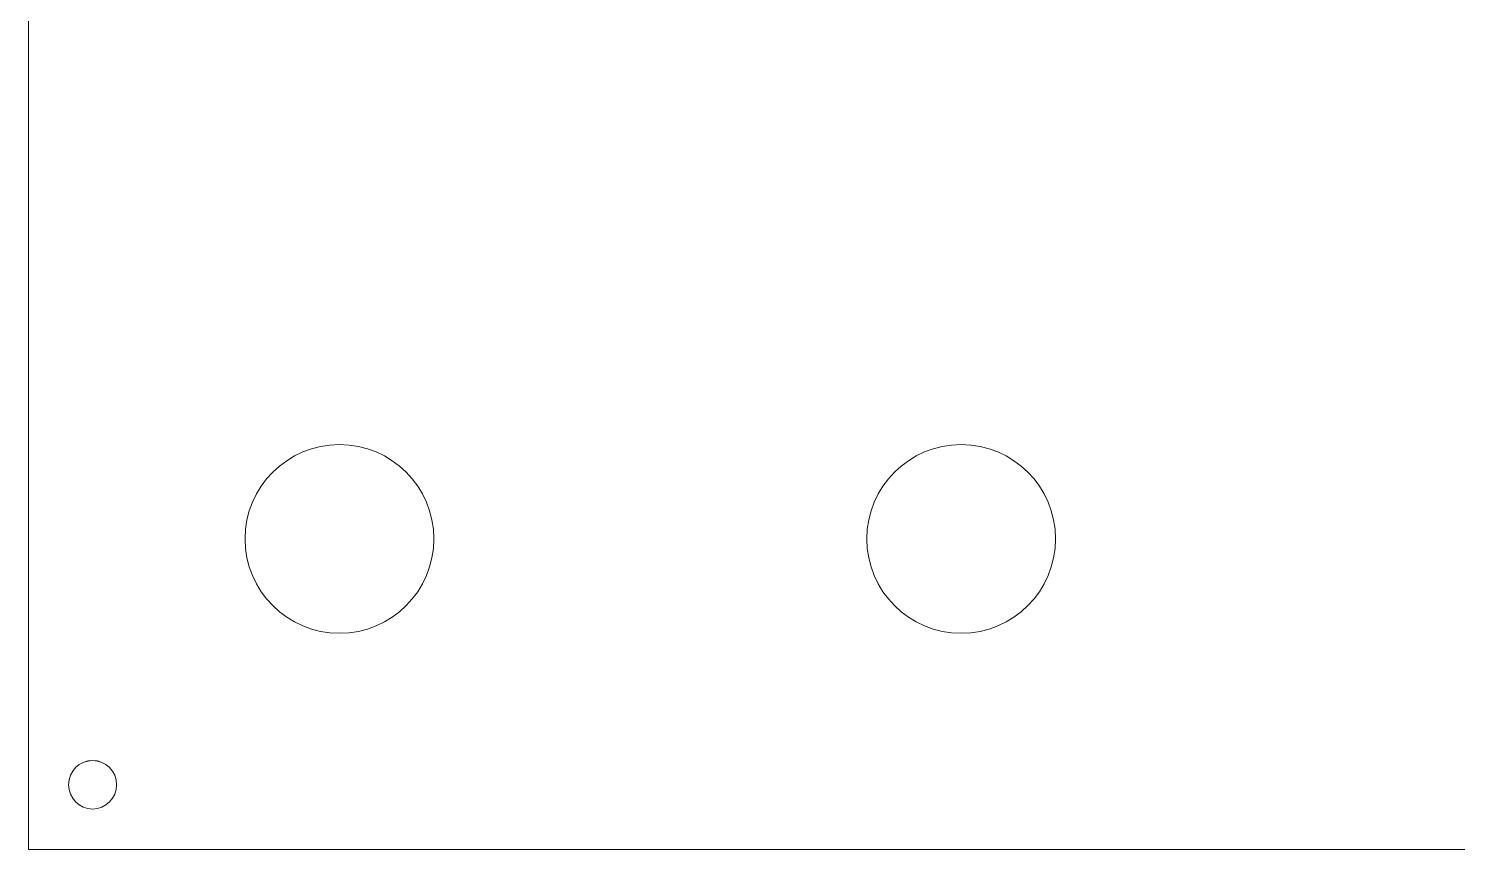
# Model space of a CAD drawing. Header units: centimetres. Extents: x -44.5 to 14.6, y -9.9 to 9.8.
# Drawn here: x -14.58 to -5.65, y -9.77 to -4.64 of the extents above; entities that cross this region are included whole.
import ezdxf

# ---------------------------------------------------------------- set-up
doc = ezdxf.new("R2010")
doc.units = ezdxf.units.CM
doc.header["$MEASUREMENT"] = 0
doc.layers.add('Layer 1', color=7, linetype='Continuous')

msp = doc.modelspace()

# ---------------------------------------------------------------- linework, layer by layer
at = {"layer": 'Layer 1', "color": 250, "lineweight": 20}
for points, knots in [([(-14.58223, -9.76841), (-14.58223, -9.76841), (4.84877, -9.76841), (4.84877, -9.76841), (4.84877, -9.76841), (4.84877, -9.76841), (4.84877, 9.66258), (4.84877, 9.66258), (4.84877, 9.66258), (4.84877, 9.66258), (-14.58223, 9.66258), (-14.58223, 9.66258), (-14.58223, 9.66258), (-14.58223, 9.66258), (-14.58223, -9.76841), (-14.58223, -9.76841), (-14.58223, -9.76841), (-14.58223, -9.76841), (-14.58223, -9.76841), (-14.58223, -9.76841)], [0, 0, 0, 0, 0.1666667, 0.1666667, 0.1666667, 0.1666667, 0.3333333, 0.3333333, 0.3333333, 0.3333333, 0.5, 0.5, 0.5, 0.5, 0.6666667, 0.6666667, 0.6666667, 0.6666667, 1, 1, 1, 1]), ([(-12.63912, -7.23681), (-12.96496, -7.23681), (-13.22911, -7.50096), (-13.22911, -7.82681), (-13.22911, -7.82681), (-13.22912, -8.15266), (-12.96496, -8.41681), (-12.63912, -8.41681), (-12.63912, -8.41681), (-12.31327, -8.41681), (-12.04912, -8.15266), (-12.04912, -7.82681), (-12.04912, -7.82681), (-12.04911, -7.50096), (-12.31327, -7.23681), (-12.63912, -7.23681)], [0, 0, 0, 0, 0.2, 0.2, 0.2, 0.2, 0.4, 0.4, 0.4, 0.4, 0.6, 0.6, 0.6, 0.6, 1, 1, 1, 1]), ([(-12.63912, -7.23681), (-12.96496, -7.23681), (-13.22911, -7.50096), (-13.22911, -7.82681), (-13.22911, -7.82681), (-13.22912, -8.15266), (-12.96496, -8.41681), (-12.63912, -8.41681), (-12.63912, -8.41681), (-12.31327, -8.41681), (-12.04912, -8.15266), (-12.04912, -7.82681), (-12.04912, -7.82681), (-12.04911, -7.50096), (-12.31327, -7.23681), (-12.63912, -7.23681)], [0, 0, 0, 0, 0.2, 0.2, 0.2, 0.2, 0.4, 0.4, 0.4, 0.4, 0.6, 0.6, 0.6, 0.6, 1, 1, 1, 1]), ([(-12.63912, -7.23681), (-12.96496, -7.23681), (-13.22911, -7.50096), (-13.22911, -7.82681), (-13.22911, -7.82681), (-13.22912, -8.15266), (-12.96496, -8.41681), (-12.63912, -8.41681), (-12.63912, -8.41681), (-12.31327, -8.41681), (-12.04912, -8.15266), (-12.04912, -7.82682), (-12.04912, -7.82682), (-12.04911, -7.50097), (-12.31327, -7.23681), (-12.63912, -7.23681)], [0, 0, 0, 0, 0.2, 0.2, 0.2, 0.2, 0.4, 0.4, 0.4, 0.4, 0.6, 0.6, 0.6, 0.6, 1, 1, 1, 1]), ([(-12.63912, -7.23681), (-12.96496, -7.23681), (-13.22911, -7.50097), (-13.22911, -7.82681), (-13.22911, -7.82681), (-13.22912, -8.15266), (-12.96496, -8.41681), (-12.63912, -8.41681), (-12.63912, -8.41681), (-12.31327, -8.41681), (-12.04912, -8.15266), (-12.04912, -7.82682), (-12.04912, -7.82682), (-12.04911, -7.50097), (-12.31327, -7.23681), (-12.63912, -7.23681)], [0, 0, 0, 0, 0.2, 0.2, 0.2, 0.2, 0.4, 0.4, 0.4, 0.4, 0.6, 0.6, 0.6, 0.6, 1, 1, 1, 1]), ([(-12.63912, -7.23682), (-12.96496, -7.23682), (-13.22911, -7.50097), (-13.22911, -7.82681), (-13.22911, -7.82681), (-13.22912, -8.15266), (-12.96496, -8.41681), (-12.63912, -8.41682), (-12.63912, -8.41682), (-12.31327, -8.41682), (-12.04912, -8.15267), (-12.04912, -7.82682), (-12.04912, -7.82682), (-12.04911, -7.50097), (-12.31327, -7.23682), (-12.63912, -7.23682)], [0, 0, 0, 0, 0.2, 0.2, 0.2, 0.2, 0.4, 0.4, 0.4, 0.4, 0.6, 0.6, 0.6, 0.6, 1, 1, 1, 1]), ([(-12.63912, -7.23682), (-12.96496, -7.23682), (-13.22911, -7.50097), (-13.22911, -7.82682), (-13.22911, -7.82682), (-13.22912, -8.15266), (-12.96496, -8.41682), (-12.63912, -8.41682), (-12.63912, -8.41682), (-12.31327, -8.41682), (-12.04912, -8.15267), (-12.04912, -7.82682), (-12.04912, -7.82682), (-12.04911, -7.50097), (-12.31327, -7.23682), (-12.63912, -7.23682)], [0, 0, 0, 0, 0.2, 0.2, 0.2, 0.2, 0.4, 0.4, 0.4, 0.4, 0.6, 0.6, 0.6, 0.6, 1, 1, 1, 1]), ([(-12.63912, -7.23682), (-12.96496, -7.23682), (-13.22911, -7.50097), (-13.22911, -7.82682), (-13.22911, -7.82682), (-13.22912, -8.15266), (-12.96496, -8.41682), (-12.63912, -8.41682), (-12.63912, -8.41682), (-12.31327, -8.41682), (-12.04912, -8.15267), (-12.04912, -7.82682), (-12.04912, -7.82682), (-12.04911, -7.50097), (-12.31327, -7.23682), (-12.63912, -7.23682)], [0, 0, 0, 0, 0.2, 0.2, 0.2, 0.2, 0.4, 0.4, 0.4, 0.4, 0.6, 0.6, 0.6, 0.6, 1, 1, 1, 1]), ([(-12.63912, -7.23682), (-12.96496, -7.23682), (-13.22911, -7.50097), (-13.22911, -7.82682), (-13.22911, -7.82682), (-13.22912, -8.15267), (-12.96496, -8.41682), (-12.63912, -8.41682), (-12.63912, -8.41682), (-12.31327, -8.41682), (-12.04912, -8.15267), (-12.04912, -7.82682), (-12.04912, -7.82682), (-12.04911, -7.50097), (-12.31327, -7.23682), (-12.63912, -7.23682)], [0, 0, 0, 0, 0.2, 0.2, 0.2, 0.2, 0.4, 0.4, 0.4, 0.4, 0.6, 0.6, 0.6, 0.6, 1, 1, 1, 1]), ([(-12.63912, -7.23682), (-12.96496, -7.23682), (-13.22911, -7.50097), (-13.22911, -7.82682), (-13.22911, -7.82682), (-13.22912, -8.15267), (-12.96496, -8.41682), (-12.63912, -8.41682), (-12.63912, -8.41682), (-12.31327, -8.41682), (-12.04912, -8.15267), (-12.04912, -7.82682), (-12.04912, -7.82682), (-12.04911, -7.50097), (-12.31327, -7.23682), (-12.63912, -7.23682)], [0, 0, 0, 0, 0.2, 0.2, 0.2, 0.2, 0.4, 0.4, 0.4, 0.4, 0.6, 0.6, 0.6, 0.6, 1, 1, 1, 1]), ([(-12.63912, -7.23682), (-12.96496, -7.23682), (-13.22911, -7.50097), (-13.22911, -7.82682), (-13.22911, -7.82682), (-13.22912, -8.15267), (-12.96496, -8.41682), (-12.63912, -8.41682), (-12.63912, -8.41682), (-12.31327, -8.41682), (-12.04912, -8.15267), (-12.04912, -7.82682), (-12.04912, -7.82682), (-12.04911, -7.50098), (-12.31327, -7.23682), (-12.63912, -7.23682)], [0, 0, 0, 0, 0.2, 0.2, 0.2, 0.2, 0.4, 0.4, 0.4, 0.4, 0.6, 0.6, 0.6, 0.6, 1, 1, 1, 1]), ([(-12.63912, -7.23682), (-12.96496, -7.23682), (-13.22911, -7.50097), (-13.22911, -7.82682), (-13.22911, -7.82682), (-13.22912, -8.15267), (-12.96496, -8.41682), (-12.63912, -8.41682), (-12.63912, -8.41682), (-12.31327, -8.41682), (-12.04912, -8.15267), (-12.04912, -7.82683), (-12.04912, -7.82683), (-12.04911, -7.50098), (-12.31327, -7.23682), (-12.63912, -7.23682)], [0, 0, 0, 0, 0.2, 0.2, 0.2, 0.2, 0.4, 0.4, 0.4, 0.4, 0.6, 0.6, 0.6, 0.6, 1, 1, 1, 1]), ([(-12.63912, -7.23682), (-12.96496, -7.23682), (-13.22911, -7.50098), (-13.22911, -7.82682), (-13.22911, -7.82682), (-13.22912, -8.15267), (-12.96496, -8.41682), (-12.63912, -8.41682), (-12.63912, -8.41682), (-12.31327, -8.41683), (-12.04912, -8.15267), (-12.04912, -7.82683), (-12.04912, -7.82683), (-12.04911, -7.50098), (-12.31327, -7.23682), (-12.63912, -7.23682)], [0, 0, 0, 0, 0.2, 0.2, 0.2, 0.2, 0.4, 0.4, 0.4, 0.4, 0.6, 0.6, 0.6, 0.6, 1, 1, 1, 1]), ([(-12.63912, -7.23683), (-12.96496, -7.23683), (-13.22911, -7.50098), (-13.22911, -7.82683), (-13.22911, -7.82683), (-13.22912, -8.15267), (-12.96496, -8.41683), (-12.63912, -8.41683), (-12.63912, -8.41683), (-12.31327, -8.41683), (-12.04912, -8.15268), (-12.04912, -7.82683), (-12.04912, -7.82683), (-12.04911, -7.50098), (-12.31327, -7.23683), (-12.63912, -7.23683)], [0, 0, 0, 0, 0.2, 0.2, 0.2, 0.2, 0.4, 0.4, 0.4, 0.4, 0.6, 0.6, 0.6, 0.6, 1, 1, 1, 1]), ([(-12.63912, -7.23683), (-12.96496, -7.23683), (-13.22911, -7.50098), (-13.22911, -7.82683), (-13.22911, -7.82683), (-13.22912, -8.15267), (-12.96496, -8.41683), (-12.63912, -8.41683), (-12.63912, -8.41683), (-12.31327, -8.41683), (-12.04912, -8.15268), (-12.04912, -7.82683), (-12.04912, -7.82683), (-12.04911, -7.50098), (-12.31327, -7.23683), (-12.63912, -7.23683)], [0, 0, 0, 0, 0.2, 0.2, 0.2, 0.2, 0.4, 0.4, 0.4, 0.4, 0.6, 0.6, 0.6, 0.6, 1, 1, 1, 1]), ([(-12.63912, -7.23683), (-12.96496, -7.23683), (-13.22911, -7.50098), (-13.22911, -7.82683), (-13.22911, -7.82683), (-13.22912, -8.15268), (-12.96496, -8.41683), (-12.63912, -8.41683), (-12.63912, -8.41683), (-12.31327, -8.41683), (-12.04912, -8.15268), (-12.04912, -7.82683), (-12.04912, -7.82683), (-12.04911, -7.50098), (-12.31327, -7.23683), (-12.63912, -7.23683)], [0, 0, 0, 0, 0.2, 0.2, 0.2, 0.2, 0.4, 0.4, 0.4, 0.4, 0.6, 0.6, 0.6, 0.6, 1, 1, 1, 1]), ([(-12.63912, -7.23683), (-12.96496, -7.23683), (-13.22911, -7.50098), (-13.22911, -7.82683), (-13.22911, -7.82683), (-13.22912, -8.15268), (-12.96496, -8.41683), (-12.63912, -8.41683), (-12.63912, -8.41683), (-12.31327, -8.41683), (-12.04912, -8.15268), (-12.04912, -7.82683), (-12.04912, -7.82683), (-12.04911, -7.50098), (-12.31327, -7.23683), (-12.63912, -7.23683)], [0, 0, 0, 0, 0.2, 0.2, 0.2, 0.2, 0.4, 0.4, 0.4, 0.4, 0.6, 0.6, 0.6, 0.6, 1, 1, 1, 1]), ([(-12.63912, -7.23683), (-12.96496, -7.23683), (-13.22911, -7.50098), (-13.22911, -7.82683), (-13.22911, -7.82683), (-13.22912, -8.15268), (-12.96496, -8.41683), (-12.63912, -8.41683), (-12.63912, -8.41683), (-12.31327, -8.41683), (-12.04912, -8.15268), (-12.04912, -7.82683), (-12.04912, -7.82683), (-12.04911, -7.50098), (-12.31327, -7.23683), (-12.63912, -7.23683)], [0, 0, 0, 0, 0.2, 0.2, 0.2, 0.2, 0.4, 0.4, 0.4, 0.4, 0.6, 0.6, 0.6, 0.6, 1, 1, 1, 1]), ([(-12.63912, -7.23683), (-12.96496, -7.23683), (-13.22911, -7.50098), (-13.22911, -7.82683), (-13.22911, -7.82683), (-13.22912, -8.15268), (-12.96496, -8.41683), (-12.63912, -8.41683), (-12.63912, -8.41683), (-12.31327, -8.41683), (-12.04912, -8.15268), (-12.04912, -7.82683), (-12.04912, -7.82683), (-12.04911, -7.50099), (-12.31327, -7.23683), (-12.63912, -7.23683)], [0, 0, 0, 0, 0.2, 0.2, 0.2, 0.2, 0.4, 0.4, 0.4, 0.4, 0.6, 0.6, 0.6, 0.6, 1, 1, 1, 1]), ([(-12.63912, -7.23683), (-12.96496, -7.23683), (-13.22911, -7.50099), (-13.22911, -7.82683), (-13.22911, -7.82683), (-13.22912, -8.15268), (-12.96496, -8.41683), (-12.63912, -8.41683), (-12.63912, -8.41683), (-12.31327, -8.41683), (-12.04912, -8.15268), (-12.04912, -7.82684), (-12.04912, -7.82684), (-12.04911, -7.50099), (-12.31327, -7.23683), (-12.63912, -7.23683)], [0, 0, 0, 0, 0.2, 0.2, 0.2, 0.2, 0.4, 0.4, 0.4, 0.4, 0.6, 0.6, 0.6, 0.6, 1, 1, 1, 1]), ([(-12.63912, -7.23684), (-12.96496, -7.23684), (-13.22911, -7.50099), (-13.22911, -7.82683), (-13.22911, -7.82683), (-13.22912, -8.15268), (-12.96496, -8.41683), (-12.63912, -8.41684), (-12.63912, -8.41684), (-12.31327, -8.41684), (-12.04912, -8.15269), (-12.04912, -7.82684), (-12.04912, -7.82684), (-12.04911, -7.50099), (-12.31327, -7.23684), (-12.63912, -7.23684)], [0, 0, 0, 0, 0.2, 0.2, 0.2, 0.2, 0.4, 0.4, 0.4, 0.4, 0.6, 0.6, 0.6, 0.6, 1, 1, 1, 1]), ([(-12.63912, -7.23684), (-12.96496, -7.23684), (-13.22911, -7.50099), (-13.22911, -7.82684), (-13.22911, -7.82684), (-13.22912, -8.15268), (-12.96496, -8.41684), (-12.63912, -8.41684), (-12.63912, -8.41684), (-12.31327, -8.41684), (-12.04912, -8.15269), (-12.04912, -7.82684), (-12.04912, -7.82684), (-12.04911, -7.50099), (-12.31327, -7.23684), (-12.63912, -7.23684)], [0, 0, 0, 0, 0.2, 0.2, 0.2, 0.2, 0.4, 0.4, 0.4, 0.4, 0.6, 0.6, 0.6, 0.6, 1, 1, 1, 1]), ([(-8.75292, -7.23681), (-9.07876, -7.23681), (-9.34291, -7.50096), (-9.34291, -7.82681), (-9.34291, -7.82681), (-9.34292, -8.15266), (-9.07876, -8.41681), (-8.75292, -8.41681), (-8.75292, -8.41681), (-8.42707, -8.41681), (-8.16292, -8.15266), (-8.16292, -7.82681), (-8.16292, -7.82681), (-8.16291, -7.50096), (-8.42707, -7.23681), (-8.75292, -7.23681)], [0, 0, 0, 0, 0.2, 0.2, 0.2, 0.2, 0.4, 0.4, 0.4, 0.4, 0.6, 0.6, 0.6, 0.6, 1, 1, 1, 1]), ([(-8.75292, -7.23681), (-9.07876, -7.23681), (-9.34291, -7.50096), (-9.34291, -7.82681), (-9.34291, -7.82681), (-9.34292, -8.15266), (-9.07876, -8.41681), (-8.75292, -8.41681), (-8.75292, -8.41681), (-8.42707, -8.41681), (-8.16292, -8.15266), (-8.16292, -7.82681), (-8.16292, -7.82681), (-8.16291, -7.50096), (-8.42707, -7.23681), (-8.75292, -7.23681)], [0, 0, 0, 0, 0.2, 0.2, 0.2, 0.2, 0.4, 0.4, 0.4, 0.4, 0.6, 0.6, 0.6, 0.6, 1, 1, 1, 1]), ([(-8.75292, -7.23681), (-9.07876, -7.23681), (-9.34291, -7.50096), (-9.34291, -7.82681), (-9.34291, -7.82681), (-9.34292, -8.15266), (-9.07876, -8.41681), (-8.75292, -8.41681), (-8.75292, -8.41681), (-8.42707, -8.41681), (-8.16292, -8.15266), (-8.16292, -7.82682), (-8.16292, -7.82682), (-8.16291, -7.50097), (-8.42707, -7.23681), (-8.75292, -7.23681)], [0, 0, 0, 0, 0.2, 0.2, 0.2, 0.2, 0.4, 0.4, 0.4, 0.4, 0.6, 0.6, 0.6, 0.6, 1, 1, 1, 1]), ([(-8.75292, -7.23681), (-9.07876, -7.23681), (-9.34291, -7.50097), (-9.34291, -7.82681), (-9.34291, -7.82681), (-9.34292, -8.15266), (-9.07876, -8.41681), (-8.75292, -8.41681), (-8.75292, -8.41681), (-8.42707, -8.41681), (-8.16292, -8.15266), (-8.16292, -7.82682), (-8.16292, -7.82682), (-8.16291, -7.50097), (-8.42707, -7.23681), (-8.75292, -7.23681)], [0, 0, 0, 0, 0.2, 0.2, 0.2, 0.2, 0.4, 0.4, 0.4, 0.4, 0.6, 0.6, 0.6, 0.6, 1, 1, 1, 1]), ([(-8.75292, -7.23682), (-9.07876, -7.23682), (-9.34291, -7.50097), (-9.34291, -7.82681), (-9.34291, -7.82681), (-9.34292, -8.15266), (-9.07876, -8.41681), (-8.75292, -8.41682), (-8.75292, -8.41682), (-8.42707, -8.41682), (-8.16292, -8.15267), (-8.16292, -7.82682), (-8.16292, -7.82682), (-8.16291, -7.50097), (-8.42707, -7.23682), (-8.75292, -7.23682)], [0, 0, 0, 0, 0.2, 0.2, 0.2, 0.2, 0.4, 0.4, 0.4, 0.4, 0.6, 0.6, 0.6, 0.6, 1, 1, 1, 1]), ([(-8.75292, -7.23682), (-9.07876, -7.23682), (-9.34291, -7.50097), (-9.34291, -7.82682), (-9.34291, -7.82682), (-9.34292, -8.15266), (-9.07876, -8.41682), (-8.75292, -8.41682), (-8.75292, -8.41682), (-8.42707, -8.41682), (-8.16292, -8.15267), (-8.16292, -7.82682), (-8.16292, -7.82682), (-8.16291, -7.50097), (-8.42707, -7.23682), (-8.75292, -7.23682)], [0, 0, 0, 0, 0.2, 0.2, 0.2, 0.2, 0.4, 0.4, 0.4, 0.4, 0.6, 0.6, 0.6, 0.6, 1, 1, 1, 1]), ([(-8.75292, -7.23682), (-9.07876, -7.23682), (-9.34291, -7.50097), (-9.34291, -7.82682), (-9.34291, -7.82682), (-9.34292, -8.15266), (-9.07876, -8.41682), (-8.75292, -8.41682), (-8.75292, -8.41682), (-8.42707, -8.41682), (-8.16292, -8.15267), (-8.16292, -7.82682), (-8.16292, -7.82682), (-8.16291, -7.50097), (-8.42707, -7.23682), (-8.75292, -7.23682)], [0, 0, 0, 0, 0.2, 0.2, 0.2, 0.2, 0.4, 0.4, 0.4, 0.4, 0.6, 0.6, 0.6, 0.6, 1, 1, 1, 1]), ([(-8.75292, -7.23682), (-9.07876, -7.23682), (-9.34291, -7.50097), (-9.34291, -7.82682), (-9.34291, -7.82682), (-9.34292, -8.15267), (-9.07876, -8.41682), (-8.75292, -8.41682), (-8.75292, -8.41682), (-8.42707, -8.41682), (-8.16292, -8.15267), (-8.16292, -7.82682), (-8.16292, -7.82682), (-8.16291, -7.50097), (-8.42707, -7.23682), (-8.75292, -7.23682)], [0, 0, 0, 0, 0.2, 0.2, 0.2, 0.2, 0.4, 0.4, 0.4, 0.4, 0.6, 0.6, 0.6, 0.6, 1, 1, 1, 1]), ([(-8.75292, -7.23682), (-9.07876, -7.23682), (-9.34291, -7.50097), (-9.34291, -7.82682), (-9.34291, -7.82682), (-9.34292, -8.15267), (-9.07876, -8.41682), (-8.75292, -8.41682), (-8.75292, -8.41682), (-8.42707, -8.41682), (-8.16292, -8.15267), (-8.16292, -7.82682), (-8.16292, -7.82682), (-8.16291, -7.50097), (-8.42707, -7.23682), (-8.75292, -7.23682)], [0, 0, 0, 0, 0.2, 0.2, 0.2, 0.2, 0.4, 0.4, 0.4, 0.4, 0.6, 0.6, 0.6, 0.6, 1, 1, 1, 1]), ([(-8.75292, -7.23682), (-9.07876, -7.23682), (-9.34291, -7.50097), (-9.34291, -7.82682), (-9.34291, -7.82682), (-9.34292, -8.15267), (-9.07876, -8.41682), (-8.75292, -8.41682), (-8.75292, -8.41682), (-8.42707, -8.41682), (-8.16292, -8.15267), (-8.16292, -7.82682), (-8.16292, -7.82682), (-8.16291, -7.50098), (-8.42707, -7.23682), (-8.75292, -7.23682)], [0, 0, 0, 0, 0.2, 0.2, 0.2, 0.2, 0.4, 0.4, 0.4, 0.4, 0.6, 0.6, 0.6, 0.6, 1, 1, 1, 1]), ([(-8.75292, -7.23682), (-9.07876, -7.23682), (-9.34291, -7.50097), (-9.34291, -7.82682), (-9.34291, -7.82682), (-9.34292, -8.15267), (-9.07876, -8.41682), (-8.75292, -8.41682), (-8.75292, -8.41682), (-8.42707, -8.41682), (-8.16292, -8.15267), (-8.16292, -7.82683), (-8.16292, -7.82683), (-8.16291, -7.50098), (-8.42707, -7.23682), (-8.75292, -7.23682)], [0, 0, 0, 0, 0.2, 0.2, 0.2, 0.2, 0.4, 0.4, 0.4, 0.4, 0.6, 0.6, 0.6, 0.6, 1, 1, 1, 1]), ([(-8.75292, -7.23682), (-9.07876, -7.23682), (-9.34291, -7.50098), (-9.34291, -7.82682), (-9.34291, -7.82682), (-9.34292, -8.15267), (-9.07876, -8.41682), (-8.75292, -8.41682), (-8.75292, -8.41682), (-8.42707, -8.41683), (-8.16292, -8.15267), (-8.16292, -7.82683), (-8.16292, -7.82683), (-8.16291, -7.50098), (-8.42707, -7.23682), (-8.75292, -7.23682)], [0, 0, 0, 0, 0.2, 0.2, 0.2, 0.2, 0.4, 0.4, 0.4, 0.4, 0.6, 0.6, 0.6, 0.6, 1, 1, 1, 1]), ([(-8.75292, -7.23683), (-9.07876, -7.23683), (-9.34291, -7.50098), (-9.34291, -7.82683), (-9.34291, -7.82683), (-9.34292, -8.15267), (-9.07876, -8.41683), (-8.75292, -8.41683), (-8.75292, -8.41683), (-8.42707, -8.41683), (-8.16292, -8.15268), (-8.16292, -7.82683), (-8.16292, -7.82683), (-8.16291, -7.50098), (-8.42707, -7.23683), (-8.75292, -7.23683)], [0, 0, 0, 0, 0.2, 0.2, 0.2, 0.2, 0.4, 0.4, 0.4, 0.4, 0.6, 0.6, 0.6, 0.6, 1, 1, 1, 1]), ([(-8.75292, -7.23683), (-9.07876, -7.23683), (-9.34291, -7.50098), (-9.34291, -7.82683), (-9.34291, -7.82683), (-9.34292, -8.15267), (-9.07876, -8.41683), (-8.75292, -8.41683), (-8.75292, -8.41683), (-8.42707, -8.41683), (-8.16292, -8.15268), (-8.16292, -7.82683), (-8.16292, -7.82683), (-8.16291, -7.50098), (-8.42707, -7.23683), (-8.75292, -7.23683)], [0, 0, 0, 0, 0.2, 0.2, 0.2, 0.2, 0.4, 0.4, 0.4, 0.4, 0.6, 0.6, 0.6, 0.6, 1, 1, 1, 1]), ([(-8.75292, -7.23683), (-9.07876, -7.23683), (-9.34291, -7.50098), (-9.34291, -7.82683), (-9.34291, -7.82683), (-9.34292, -8.15268), (-9.07876, -8.41683), (-8.75292, -8.41683), (-8.75292, -8.41683), (-8.42707, -8.41683), (-8.16292, -8.15268), (-8.16292, -7.82683), (-8.16292, -7.82683), (-8.16291, -7.50098), (-8.42707, -7.23683), (-8.75292, -7.23683)], [0, 0, 0, 0, 0.2, 0.2, 0.2, 0.2, 0.4, 0.4, 0.4, 0.4, 0.6, 0.6, 0.6, 0.6, 1, 1, 1, 1]), ([(-8.75292, -7.23683), (-9.07876, -7.23683), (-9.34291, -7.50098), (-9.34291, -7.82683), (-9.34291, -7.82683), (-9.34292, -8.15268), (-9.07876, -8.41683), (-8.75292, -8.41683), (-8.75292, -8.41683), (-8.42707, -8.41683), (-8.16292, -8.15268), (-8.16292, -7.82683), (-8.16292, -7.82683), (-8.16291, -7.50098), (-8.42707, -7.23683), (-8.75292, -7.23683)], [0, 0, 0, 0, 0.2, 0.2, 0.2, 0.2, 0.4, 0.4, 0.4, 0.4, 0.6, 0.6, 0.6, 0.6, 1, 1, 1, 1]), ([(-8.75292, -7.23683), (-9.07876, -7.23683), (-9.34291, -7.50098), (-9.34291, -7.82683), (-9.34291, -7.82683), (-9.34292, -8.15268), (-9.07876, -8.41683), (-8.75292, -8.41683), (-8.75292, -8.41683), (-8.42707, -8.41683), (-8.16292, -8.15268), (-8.16292, -7.82683), (-8.16292, -7.82683), (-8.16291, -7.50098), (-8.42707, -7.23683), (-8.75292, -7.23683)], [0, 0, 0, 0, 0.2, 0.2, 0.2, 0.2, 0.4, 0.4, 0.4, 0.4, 0.6, 0.6, 0.6, 0.6, 1, 1, 1, 1]), ([(-8.75292, -7.23683), (-9.07876, -7.23683), (-9.34291, -7.50098), (-9.34291, -7.82683), (-9.34291, -7.82683), (-9.34292, -8.15268), (-9.07876, -8.41683), (-8.75292, -8.41683), (-8.75292, -8.41683), (-8.42707, -8.41683), (-8.16292, -8.15268), (-8.16292, -7.82683), (-8.16292, -7.82683), (-8.16291, -7.50099), (-8.42707, -7.23683), (-8.75292, -7.23683)], [0, 0, 0, 0, 0.2, 0.2, 0.2, 0.2, 0.4, 0.4, 0.4, 0.4, 0.6, 0.6, 0.6, 0.6, 1, 1, 1, 1]), ([(-8.75292, -7.23683), (-9.07876, -7.23683), (-9.34291, -7.50099), (-9.34291, -7.82683), (-9.34291, -7.82683), (-9.34292, -8.15268), (-9.07876, -8.41683), (-8.75292, -8.41683), (-8.75292, -8.41683), (-8.42707, -8.41683), (-8.16292, -8.15268), (-8.16292, -7.82684), (-8.16292, -7.82684), (-8.16291, -7.50099), (-8.42707, -7.23683), (-8.75292, -7.23683)], [0, 0, 0, 0, 0.2, 0.2, 0.2, 0.2, 0.4, 0.4, 0.4, 0.4, 0.6, 0.6, 0.6, 0.6, 1, 1, 1, 1]), ([(-8.75292, -7.23684), (-9.07876, -7.23684), (-9.34291, -7.50099), (-9.34291, -7.82683), (-9.34291, -7.82683), (-9.34292, -8.15268), (-9.07876, -8.41683), (-8.75292, -8.41684), (-8.75292, -8.41684), (-8.42707, -8.41684), (-8.16292, -8.15269), (-8.16292, -7.82684), (-8.16292, -7.82684), (-8.16291, -7.50099), (-8.42707, -7.23684), (-8.75292, -7.23684)], [0, 0, 0, 0, 0.2, 0.2, 0.2, 0.2, 0.4, 0.4, 0.4, 0.4, 0.6, 0.6, 0.6, 0.6, 1, 1, 1, 1]), ([(-8.75292, -7.23684), (-9.07876, -7.23684), (-9.34291, -7.50099), (-9.34291, -7.82684), (-9.34291, -7.82684), (-9.34292, -8.15268), (-9.07876, -8.41684), (-8.75292, -8.41684), (-8.75292, -8.41684), (-8.42707, -8.41684), (-8.16292, -8.15269), (-8.16292, -7.82684), (-8.16292, -7.82684), (-8.16291, -7.50099), (-8.42707, -7.23684), (-8.75292, -7.23684)], [0, 0, 0, 0, 0.2, 0.2, 0.2, 0.2, 0.4, 0.4, 0.4, 0.4, 0.6, 0.6, 0.6, 0.6, 1, 1, 1, 1]), ([(-14.18223, -9.21236), (-14.26507, -9.21236), (-14.33222, -9.28026), (-14.33222, -9.36401), (-14.33222, -9.36401), (-14.33223, -9.44776), (-14.26507, -9.51566), (-14.18223, -9.51566), (-14.18223, -9.51566), (-14.09938, -9.51566), (-14.03223, -9.44776), (-14.03223, -9.36401), (-14.03223, -9.36401), (-14.03222, -9.28026), (-14.09938, -9.21236), (-14.18223, -9.21236)], [0, 0, 0, 0, 0.2, 0.2, 0.2, 0.2, 0.4, 0.4, 0.4, 0.4, 0.6, 0.6, 0.6, 0.6, 1, 1, 1, 1]), ([(-14.18223, -9.21236), (-14.26507, -9.21236), (-14.33222, -9.28026), (-14.33222, -9.36401), (-14.33222, -9.36401), (-14.33223, -9.44777), (-14.26507, -9.51566), (-14.18223, -9.51566), (-14.18223, -9.51566), (-14.09938, -9.51566), (-14.03223, -9.44777), (-14.03223, -9.36401), (-14.03223, -9.36401), (-14.03222, -9.28026), (-14.09938, -9.21236), (-14.18223, -9.21236)], [0, 0, 0, 0, 0.2, 0.2, 0.2, 0.2, 0.4, 0.4, 0.4, 0.4, 0.6, 0.6, 0.6, 0.6, 1, 1, 1, 1]), ([(-14.18223, -9.21236), (-14.26507, -9.21236), (-14.33222, -9.28026), (-14.33222, -9.36401), (-14.33222, -9.36401), (-14.33223, -9.44777), (-14.26507, -9.51566), (-14.18223, -9.51566), (-14.18223, -9.51566), (-14.09938, -9.51566), (-14.03223, -9.44777), (-14.03223, -9.36401), (-14.03223, -9.36401), (-14.03222, -9.28026), (-14.09938, -9.21236), (-14.18223, -9.21236)], [0, 0, 0, 0, 0.2, 0.2, 0.2, 0.2, 0.4, 0.4, 0.4, 0.4, 0.6, 0.6, 0.6, 0.6, 1, 1, 1, 1]), ([(-14.18223, -9.21236), (-14.26507, -9.21236), (-14.33222, -9.28026), (-14.33222, -9.36401), (-14.33222, -9.36401), (-14.33223, -9.44777), (-14.26507, -9.51566), (-14.18223, -9.51566), (-14.18223, -9.51566), (-14.09938, -9.51566), (-14.03223, -9.44777), (-14.03223, -9.36401), (-14.03223, -9.36401), (-14.03222, -9.28026), (-14.09938, -9.21236), (-14.18223, -9.21236)], [0, 0, 0, 0, 0.2, 0.2, 0.2, 0.2, 0.4, 0.4, 0.4, 0.4, 0.6, 0.6, 0.6, 0.6, 1, 1, 1, 1]), ([(-14.18223, -9.21237), (-14.26507, -9.21237), (-14.33222, -9.28026), (-14.33222, -9.36402), (-14.33222, -9.36402), (-14.33223, -9.44777), (-14.26507, -9.51567), (-14.18223, -9.51567), (-14.18223, -9.51567), (-14.09938, -9.51567), (-14.03223, -9.44777), (-14.03223, -9.36402), (-14.03223, -9.36402), (-14.03222, -9.28026), (-14.09938, -9.21237), (-14.18223, -9.21237)], [0, 0, 0, 0, 0.2, 0.2, 0.2, 0.2, 0.4, 0.4, 0.4, 0.4, 0.6, 0.6, 0.6, 0.6, 1, 1, 1, 1]), ([(-14.18223, -9.21237), (-14.26507, -9.21237), (-14.33222, -9.28026), (-14.33222, -9.36402), (-14.33222, -9.36402), (-14.33223, -9.44777), (-14.26507, -9.51567), (-14.18223, -9.51567), (-14.18223, -9.51567), (-14.09938, -9.51567), (-14.03223, -9.44777), (-14.03223, -9.36402), (-14.03223, -9.36402), (-14.03222, -9.28026), (-14.09938, -9.21237), (-14.18223, -9.21237)], [0, 0, 0, 0, 0.2, 0.2, 0.2, 0.2, 0.4, 0.4, 0.4, 0.4, 0.6, 0.6, 0.6, 0.6, 1, 1, 1, 1]), ([(-14.18223, -9.21237), (-14.26507, -9.21237), (-14.33222, -9.28026), (-14.33222, -9.36402), (-14.33222, -9.36402), (-14.33223, -9.44777), (-14.26507, -9.51567), (-14.18223, -9.51567), (-14.18223, -9.51567), (-14.09938, -9.51567), (-14.03223, -9.44777), (-14.03223, -9.36402), (-14.03223, -9.36402), (-14.03222, -9.28026), (-14.09938, -9.21237), (-14.18223, -9.21237)], [0, 0, 0, 0, 0.2, 0.2, 0.2, 0.2, 0.4, 0.4, 0.4, 0.4, 0.6, 0.6, 0.6, 0.6, 1, 1, 1, 1]), ([(-14.18223, -9.21237), (-14.26507, -9.21237), (-14.33222, -9.28027), (-14.33222, -9.36402), (-14.33222, -9.36402), (-14.33223, -9.44777), (-14.26507, -9.51567), (-14.18223, -9.51567), (-14.18223, -9.51567), (-14.09938, -9.51567), (-14.03223, -9.44777), (-14.03223, -9.36402), (-14.03223, -9.36402), (-14.03222, -9.28027), (-14.09938, -9.21237), (-14.18223, -9.21237)], [0, 0, 0, 0, 0.2, 0.2, 0.2, 0.2, 0.4, 0.4, 0.4, 0.4, 0.6, 0.6, 0.6, 0.6, 1, 1, 1, 1]), ([(-14.18223, -9.21237), (-14.26507, -9.21237), (-14.33222, -9.28027), (-14.33222, -9.36402), (-14.33222, -9.36402), (-14.33223, -9.44777), (-14.26507, -9.51567), (-14.18223, -9.51567), (-14.18223, -9.51567), (-14.09938, -9.51567), (-14.03223, -9.44778), (-14.03223, -9.36402), (-14.03223, -9.36402), (-14.03222, -9.28027), (-14.09938, -9.21237), (-14.18223, -9.21237)], [0, 0, 0, 0, 0.2, 0.2, 0.2, 0.2, 0.4, 0.4, 0.4, 0.4, 0.6, 0.6, 0.6, 0.6, 1, 1, 1, 1]), ([(-14.18223, -9.21237), (-14.26507, -9.21237), (-14.33222, -9.28027), (-14.33222, -9.36402), (-14.33222, -9.36402), (-14.33223, -9.44778), (-14.26507, -9.51567), (-14.18223, -9.51567), (-14.18223, -9.51567), (-14.09938, -9.51567), (-14.03223, -9.44778), (-14.03223, -9.36402), (-14.03223, -9.36402), (-14.03222, -9.28027), (-14.09938, -9.21237), (-14.18223, -9.21237)], [0, 0, 0, 0, 0.2, 0.2, 0.2, 0.2, 0.4, 0.4, 0.4, 0.4, 0.6, 0.6, 0.6, 0.6, 1, 1, 1, 1]), ([(-14.18223, -9.21237), (-14.26507, -9.21237), (-14.33222, -9.28027), (-14.33222, -9.36402), (-14.33222, -9.36402), (-14.33223, -9.44778), (-14.26507, -9.51567), (-14.18223, -9.51567), (-14.18223, -9.51567), (-14.09938, -9.51567), (-14.03223, -9.44778), (-14.03223, -9.36402), (-14.03223, -9.36402), (-14.03222, -9.28027), (-14.09938, -9.21237), (-14.18223, -9.21237)], [0, 0, 0, 0, 0.2, 0.2, 0.2, 0.2, 0.4, 0.4, 0.4, 0.4, 0.6, 0.6, 0.6, 0.6, 1, 1, 1, 1]), ([(-14.18223, -9.21237), (-14.26507, -9.21237), (-14.33222, -9.28027), (-14.33222, -9.36402), (-14.33222, -9.36402), (-14.33223, -9.44778), (-14.26507, -9.51567), (-14.18223, -9.51567), (-14.18223, -9.51567), (-14.09938, -9.51567), (-14.03223, -9.44778), (-14.03223, -9.36403), (-14.03223, -9.36403), (-14.03222, -9.28027), (-14.09938, -9.21237), (-14.18223, -9.21237)], [0, 0, 0, 0, 0.2, 0.2, 0.2, 0.2, 0.4, 0.4, 0.4, 0.4, 0.6, 0.6, 0.6, 0.6, 1, 1, 1, 1]), ([(-14.18223, -9.21238), (-14.26507, -9.21238), (-14.33222, -9.28027), (-14.33222, -9.36403), (-14.33222, -9.36403), (-14.33223, -9.44778), (-14.26507, -9.51568), (-14.18223, -9.51568), (-14.18223, -9.51568), (-14.09938, -9.51568), (-14.03223, -9.44778), (-14.03223, -9.36403), (-14.03223, -9.36403), (-14.03222, -9.28027), (-14.09938, -9.21238), (-14.18223, -9.21238)], [0, 0, 0, 0, 0.2, 0.2, 0.2, 0.2, 0.4, 0.4, 0.4, 0.4, 0.6, 0.6, 0.6, 0.6, 1, 1, 1, 1]), ([(-14.18223, -9.21238), (-14.26507, -9.21238), (-14.33222, -9.28027), (-14.33222, -9.36403), (-14.33222, -9.36403), (-14.33223, -9.44778), (-14.26507, -9.51568), (-14.18223, -9.51568), (-14.18223, -9.51568), (-14.09938, -9.51568), (-14.03223, -9.44778), (-14.03223, -9.36403), (-14.03223, -9.36403), (-14.03222, -9.28027), (-14.09938, -9.21238), (-14.18223, -9.21238)], [0, 0, 0, 0, 0.2, 0.2, 0.2, 0.2, 0.4, 0.4, 0.4, 0.4, 0.6, 0.6, 0.6, 0.6, 1, 1, 1, 1]), ([(-14.18223, -9.21238), (-14.26507, -9.21238), (-14.33222, -9.28027), (-14.33222, -9.36403), (-14.33222, -9.36403), (-14.33223, -9.44778), (-14.26507, -9.51568), (-14.18223, -9.51568), (-14.18223, -9.51568), (-14.09938, -9.51568), (-14.03223, -9.44778), (-14.03223, -9.36403), (-14.03223, -9.36403), (-14.03222, -9.28027), (-14.09938, -9.21238), (-14.18223, -9.21238)], [0, 0, 0, 0, 0.2, 0.2, 0.2, 0.2, 0.4, 0.4, 0.4, 0.4, 0.6, 0.6, 0.6, 0.6, 1, 1, 1, 1]), ([(-14.18223, -9.21238), (-14.26507, -9.21238), (-14.33222, -9.28028), (-14.33222, -9.36403), (-14.33222, -9.36403), (-14.33223, -9.44778), (-14.26507, -9.51568), (-14.18223, -9.51568), (-14.18223, -9.51568), (-14.09938, -9.51568), (-14.03223, -9.44778), (-14.03223, -9.36403), (-14.03223, -9.36403), (-14.03222, -9.28028), (-14.09938, -9.21238), (-14.18223, -9.21238)], [0, 0, 0, 0, 0.2, 0.2, 0.2, 0.2, 0.4, 0.4, 0.4, 0.4, 0.6, 0.6, 0.6, 0.6, 1, 1, 1, 1]), ([(-14.18223, -9.21238), (-14.26507, -9.21238), (-14.33222, -9.28028), (-14.33222, -9.36403), (-14.33222, -9.36403), (-14.33223, -9.44778), (-14.26507, -9.51568), (-14.18223, -9.51568), (-14.18223, -9.51568), (-14.09938, -9.51568), (-14.03223, -9.44779), (-14.03223, -9.36403), (-14.03223, -9.36403), (-14.03222, -9.28028), (-14.09938, -9.21238), (-14.18223, -9.21238)], [0, 0, 0, 0, 0.2, 0.2, 0.2, 0.2, 0.4, 0.4, 0.4, 0.4, 0.6, 0.6, 0.6, 0.6, 1, 1, 1, 1]), ([(-14.18223, -9.21238), (-14.26507, -9.21238), (-14.33222, -9.28028), (-14.33222, -9.36403), (-14.33222, -9.36403), (-14.33223, -9.44779), (-14.26507, -9.51568), (-14.18223, -9.51568), (-14.18223, -9.51568), (-14.09938, -9.51568), (-14.03223, -9.44779), (-14.03223, -9.36403), (-14.03223, -9.36403), (-14.03222, -9.28028), (-14.09938, -9.21238), (-14.18223, -9.21238)], [0, 0, 0, 0, 0.2, 0.2, 0.2, 0.2, 0.4, 0.4, 0.4, 0.4, 0.6, 0.6, 0.6, 0.6, 1, 1, 1, 1]), ([(-14.18223, -9.21238), (-14.26507, -9.21238), (-14.33222, -9.28028), (-14.33222, -9.36403), (-14.33222, -9.36403), (-14.33223, -9.44779), (-14.26507, -9.51568), (-14.18223, -9.51568), (-14.18223, -9.51568), (-14.09938, -9.51568), (-14.03223, -9.44779), (-14.03223, -9.36403), (-14.03223, -9.36403), (-14.03222, -9.28028), (-14.09938, -9.21238), (-14.18223, -9.21238)], [0, 0, 0, 0, 0.2, 0.2, 0.2, 0.2, 0.4, 0.4, 0.4, 0.4, 0.6, 0.6, 0.6, 0.6, 1, 1, 1, 1]), ([(-14.18223, -9.21239), (-14.26507, -9.21239), (-14.33222, -9.28028), (-14.33222, -9.36404), (-14.33222, -9.36404), (-14.33223, -9.44779), (-14.26507, -9.51568), (-14.18223, -9.51569), (-14.18223, -9.51569), (-14.09938, -9.51569), (-14.03223, -9.44779), (-14.03223, -9.36404), (-14.03223, -9.36404), (-14.03222, -9.28028), (-14.09938, -9.21239), (-14.18223, -9.21239)], [0, 0, 0, 0, 0.2, 0.2, 0.2, 0.2, 0.4, 0.4, 0.4, 0.4, 0.6, 0.6, 0.6, 0.6, 1, 1, 1, 1]), ([(-14.18223, -9.21239), (-14.26507, -9.21239), (-14.33222, -9.28028), (-14.33222, -9.36404), (-14.33222, -9.36404), (-14.33223, -9.44779), (-14.26507, -9.51569), (-14.18223, -9.51569), (-14.18223, -9.51569), (-14.09938, -9.51569), (-14.03223, -9.44779), (-14.03223, -9.36404), (-14.03223, -9.36404), (-14.03222, -9.28028), (-14.09938, -9.21239), (-14.18223, -9.21239)], [0, 0, 0, 0, 0.2, 0.2, 0.2, 0.2, 0.4, 0.4, 0.4, 0.4, 0.6, 0.6, 0.6, 0.6, 1, 1, 1, 1])]:
    msp.add_open_spline(points, degree=3, knots=knots, dxfattribs=at)
for points in [[(-12.63912, -7.23681), (-12.63912, -7.23681), (-12.63912, -7.23684), (-12.63912, -7.23684)], [(-12.63912, -7.23681), (-12.63912, -7.23681), (-12.63912, -7.23684), (-12.63912, -7.23684)], [(-8.75292, -7.23681), (-8.75292, -7.23681), (-8.75292, -7.23684), (-8.75292, -7.23684)], [(-8.75292, -7.23681), (-8.75292, -7.23681), (-8.75292, -7.23684), (-8.75292, -7.23684)], [(-13.22911, -7.82681), (-13.22911, -7.82681), (-13.22911, -7.82684), (-13.22911, -7.82684)], [(-12.04912, -7.82681), (-12.04912, -7.82681), (-12.04912, -7.82684), (-12.04912, -7.82684)], [(-9.34291, -7.82681), (-9.34291, -7.82681), (-9.34291, -7.82684), (-9.34291, -7.82684)], [(-8.16292, -7.82681), (-8.16292, -7.82681), (-8.16292, -7.82684), (-8.16292, -7.82684)], [(-12.63912, -8.41681), (-12.63912, -8.41681), (-12.63912, -8.41684), (-12.63912, -8.41684)], [(-8.75292, -8.41681), (-8.75292, -8.41681), (-8.75292, -8.41684), (-8.75292, -8.41684)], [(-14.18223, -9.21236), (-14.18223, -9.21236), (-14.18223, -9.21239), (-14.18223, -9.21239)], [(-14.18223, -9.21236), (-14.18223, -9.21236), (-14.18223, -9.21239), (-14.18223, -9.21239)], [(-14.33222, -9.36401), (-14.33222, -9.36401), (-14.33222, -9.36404), (-14.33222, -9.36404)], [(-14.03223, -9.36401), (-14.03223, -9.36401), (-14.03223, -9.36404), (-14.03223, -9.36404)], [(-14.18223, -9.51566), (-14.18223, -9.51566), (-14.18223, -9.51569), (-14.18223, -9.51569)]]:
    msp.add_open_spline(points, degree=3, dxfattribs=at)

doc.saveas('drawing.dxf')
